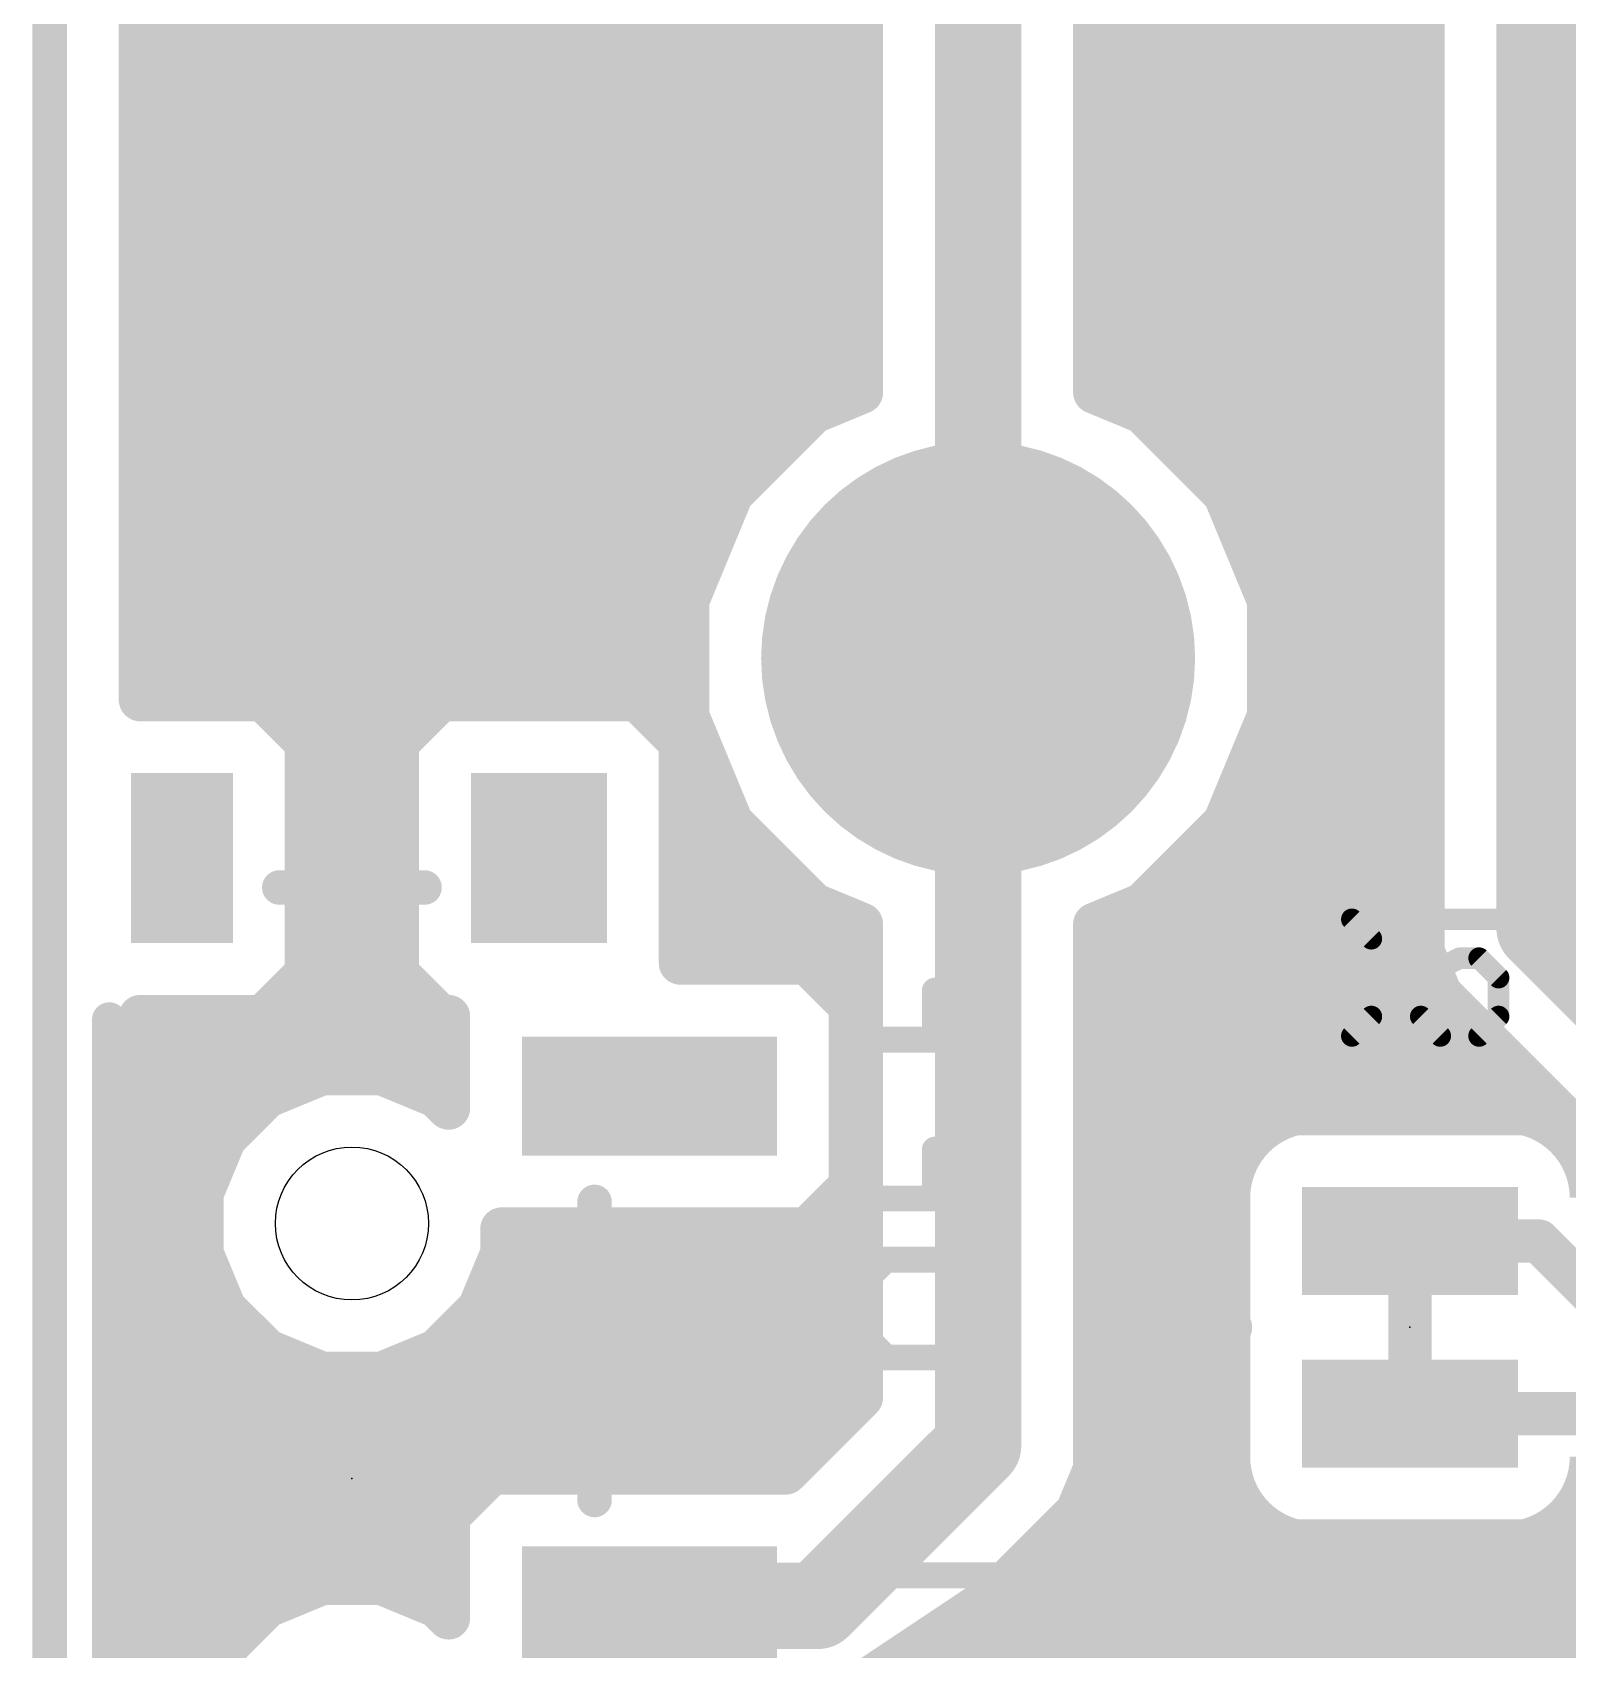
# Model space of a CAD drawing. Extents: x -16.5 to 33.1, y -17.8 to 72.5.
# Drawn here: x -0.1 to 8.93, y 37.09 to 46.61 of the extents above; entities that cross this region are included whole.
import ezdxf

# ---------------------------------------------------------------- set-up
doc = ezdxf.new("R2010")
doc.units = 0
for name, color, linetype in [('1', 22, 'CONTINUOUS'), ('17', 82, 'CONTINUOUS'), ('20', 7, 'CONTINUOUS'), ('21', 7, 'CONTINUOUS'), ('23', 7, 'CONTINUOUS')]:
    doc.layers.add(name, color=color, linetype=linetype)

# ---------------------------------------------------------------- blocks, each defined once
blk = doc.blocks.new('ROUNDP')
at = {"const_width": 0.5}
blk.add_lwpolyline([(0, -0.25, 1), (0, 0.25, 1), (0, -0.25)], format="xyb", dxfattribs=at)
blk = doc.blocks.new('RECT')
blk.add_solid([(-0.5, -0.5), (0.5, -0.5), (-0.5, 0.5), (0.5, 0.5)])

msp = doc.modelspace()

# ---------------------------------------------------------------- linework, layer by layer
at = {"layer": '1'}
for points, const_width in [([(0.5334, 42.6818), (0.5334, 55.7003)], 0.254), ([(8.763, 41.3385), (8.763, 51.6401)], 0.508), ([(8.0772, 51.356), (8.0772, 41.2021)], 0.254), ([(5.461, 50.546), (5.461, 38.2929)], 0.508), ([(4.7752, 48.9812), (4.7752, 44.4908)], 0.254), ([(6.1468, 44.4908), (6.1468, 48.9812)], 0.254), ([(0.5334, 46.736), (4.7752, 46.736)], 0.254), ([(6.1468, 46.736), (8.0772, 46.736)], 0.254), ([(0.5334, 46.482), (4.7752, 46.482)], 0.254), ([(6.1468, 46.482), (8.0772, 46.482)], 0.254), ([(0.5334, 46.228), (4.7752, 46.228)], 0.254), ([(6.1468, 46.228), (8.0772, 46.228)], 0.254), ([(0.5334, 45.974), (4.7752, 45.974)], 0.254), ([(6.1468, 45.974), (8.0772, 45.974)], 0.254), ([(0.5334, 45.72), (4.7752, 45.72)], 0.254), ([(6.1468, 45.72), (8.0772, 45.72)], 0.254), ([(0.5334, 45.466), (4.7752, 45.466)], 0.254), ([(6.1468, 45.466), (8.0772, 45.466)], 0.254), ([(0.5334, 45.212), (4.7752, 45.212)], 0.254), ([(6.1468, 45.212), (8.0772, 45.212)], 0.254), ([(0.5334, 44.958), (4.7752, 44.958)], 0.254), ([(6.1468, 44.958), (8.0772, 44.958)], 0.254), ([(0.5334, 44.704), (4.7752, 44.704)], 0.254), ([(6.1468, 44.704), (8.0772, 44.704)], 0.254), ([(0.5334, 44.45), (4.6767, 44.45)], 0.254), ([(4.7752, 44.4908), (4.4934, 44.3741)], 0.254), ([(6.4286, 44.3741), (6.1468, 44.4908)], 0.254), ([(6.2453, 44.45), (8.0772, 44.45)], 0.254), ([(4.4934, 44.3741), (4.0129, 43.8936)], 0.254), ([(6.9091, 43.8936), (6.4286, 44.3741)], 0.254), ([(0.5334, 44.196), (4.3153, 44.196)], 0.254), ([(6.6067, 44.196), (8.0772, 44.196)], 0.254), ([(0.5334, 43.942), (4.0613, 43.942)], 0.254), ([(6.8607, 43.942), (8.0772, 43.942)], 0.254), ([(4.0129, 43.8936), (3.7529, 43.2658)], 0.254), ([(7.1691, 43.2658), (6.9091, 43.8936)], 0.254), ([(0.5334, 43.688), (3.9277, 43.688)], 0.254), ([(6.9943, 43.688), (8.0772, 43.688)], 0.254), ([(0.5334, 43.434), (3.8225, 43.434)], 0.254), ([(7.0995, 43.434), (8.0772, 43.434)], 0.254), ([(0.5334, 43.18), (3.7529, 43.18)], 0.254), ([(3.7529, 43.2658), (3.7529, 42.5862)], 0.254), ([(7.1691, 42.5862), (7.1691, 43.2658)], 0.254), ([(7.1691, 43.18), (8.0772, 43.18)], 0.254), ([(0.5334, 42.926), (3.7529, 42.926)], 0.254), ([(7.1691, 42.926), (8.0772, 42.926)], 0.254), ([(1.2569, 42.6818), (0.5334, 42.6818)], 0.254), ([(1.5098, 42.4289), (1.2569, 42.6818)], 0.254), ([(1.2667, 42.672), (2.2893, 42.672)], 0.254), ([(2.2991, 42.6818), (2.0462, 42.4289)], 0.254), ([(3.4569, 42.6818), (2.2991, 42.6818)], 0.254), ([(3.7098, 42.4289), (3.4569, 42.6818)], 0.254), ([(3.4667, 42.672), (3.7529, 42.672)], 0.254), ([(7.1691, 42.672), (8.0772, 42.672)], 0.254), ([(3.7529, 42.5862), (4.0129, 41.9584)], 0.254), ([(6.9091, 41.9584), (7.1691, 42.5862)], 0.254), ([(1.5098, 41.0711), (1.5098, 42.4289)], 0.254), ([(1.5098, 42.418), (2.0462, 42.418)], 0.254), ([(2.0462, 42.4289), (2.0462, 41.0711)], 0.254), ([(3.7098, 41.1318), (3.7098, 42.4289)], 0.254), ([(3.7098, 42.418), (3.8225, 42.418)], 0.254), ([(7.0995, 42.418), (8.0772, 42.418)], 0.254), ([(1.5098, 42.164), (2.0462, 42.164)], 0.254), ([(3.7098, 42.164), (3.9277, 42.164)], 0.254), ([(6.9943, 42.164), (8.0772, 42.164)], 0.254), ([(4.0129, 41.9584), (4.4934, 41.4779)], 0.254), ([(6.4286, 41.4779), (6.9091, 41.9584)], 0.254), ([(1.5098, 41.91), (2.0462, 41.91)], 0.254), ([(3.7098, 41.91), (4.0613, 41.91)], 0.254), ([(6.8607, 41.91), (8.0772, 41.91)], 0.254), ([(1.5098, 41.656), (2.0462, 41.656)], 0.254), ([(3.7098, 41.656), (4.3153, 41.656)], 0.254), ([(6.6067, 41.656), (8.0772, 41.656)], 0.254), ([(4.4934, 41.4779), (4.7752, 41.3612)], 0.254), ([(6.1468, 41.3612), (6.4286, 41.4779)], 0.254), ([(8.763, 41.3385), (10.0965, 40.005)], 0.508), ([(1.5098, 41.402), (2.0462, 41.402)], 0.254), ([(3.7098, 41.402), (4.6766, 41.402)], 0.254), ([(6.2453, 41.402), (8.0772, 41.402)], 0.254), ([(4.7752, 41.3612), (4.7752, 38.577)], 0.254), ([(6.1468, 38.1565), (6.1468, 41.3612)], 0.254), ([(8.0772, 41.2021), (8.1816, 40.95)], 0.254), ([(1.5098, 41.148), (2.0462, 41.148)], 0.254), ([(3.7098, 41.148), (4.7752, 41.148)], 0.254), ([(4.4569, 41.1318), (3.7098, 41.1318)], 0.254), ([(4.7098, 40.8789), (4.4569, 41.1318)], 0.254), ([(6.1468, 41.148), (8.0996, 41.148)], 0.254), ([(1.2569, 40.8182), (1.5098, 41.0711)], 0.254), ([(2.0462, 41.0711), (2.2991, 40.8182)], 0.254), ([(1.3327, 40.894), (2.2233, 40.894)], 0.254), ([(4.6947, 40.894), (4.7752, 40.894)], 0.254), ([(6.1468, 40.894), (8.2376, 40.894)], 0.254), ([(8.1816, 40.95), (8.3745, 40.7571)], 0.254), ([(0.5334, 35.3818), (0.5334, 40.8182)], 0.254), ([(0.5334, 40.8182), (1.2569, 40.8182)], 0.254), ([(2.2991, 40.8182), (2.3462, 40.8182)], 0.254), ([(2.3462, 40.8182), (2.3462, 40.2788)], 0.254), ([(4.7098, 39.8211), (4.7098, 40.8789)], 0.254), ([(8.3745, 40.7571), (8.3745, 40.7571)], 0.254), ([(8.3745, 40.7571), (9.3861, 39.7456)], 0.254), ([(0.5334, 40.64), (2.3462, 40.64)], 0.254), ([(4.7098, 40.64), (4.7752, 40.64)], 0.254), ([(6.1468, 40.64), (8.4916, 40.64)], 0.254), ([(1.6026, 40.4818), (1.2785, 40.3476)], 0.254), ([(1.9534, 40.4818), (1.6026, 40.4818)], 0.254), ([(2.2775, 40.3476), (1.9534, 40.4818)], 0.254), ([(0.5334, 40.386), (1.3713, 40.386)], 0.254), ([(1.2785, 40.3476), (1.0304, 40.0995)], 0.254), ([(2.1847, 40.386), (2.3462, 40.386)], 0.254), ([(2.3462, 40.2788), (2.2775, 40.3476)], 0.254), ([(4.7098, 40.386), (4.7752, 40.386)], 0.254), ([(6.1468, 40.386), (8.7456, 40.386)], 0.254), ([(7.1871, 40.2463), (6.9342, 39.9934)], 0.254), ([(8.8149, 40.2463), (7.1871, 40.2463)], 0.254), ([(9.0678, 39.9934), (8.8149, 40.2463)], 0.254), ([(0.5334, 40.132), (1.063, 40.132)], 0.254), ([(4.7098, 40.132), (4.7752, 40.132)], 0.254), ([(6.1468, 40.132), (7.0728, 40.132)], 0.254), ([(8.9292, 40.132), (8.9996, 40.132)], 0.254), ([(1.0304, 40.0995), (0.8962, 39.7754)], 0.254), ([(6.9342, 39.9934), (6.9342, 39.0006)], 0.254), ([(0.5334, 39.878), (0.9387, 39.878)], 0.254), ([(4.7098, 39.878), (4.7752, 39.878)], 0.254), ([(6.1468, 39.878), (6.9342, 39.878)], 0.254), ([(0.8962, 39.7754), (0.8962, 39.4246)], 0.254), ([(4.4569, 39.5682), (4.7098, 39.8211)], 0.254), ([(0.5334, 39.624), (0.8962, 39.624)], 0.254), ([(2.6598, 39.4246), (2.6598, 39.5682)], 0.254), ([(2.6598, 39.5682), (4.4569, 39.5682)], 0.254), ([(4.5127, 39.624), (4.7752, 39.624)], 0.254), ([(6.1468, 39.624), (6.9342, 39.624)], 0.254), ([(8.001, 39.497), (8.001, 38.481)], 0.254), ([(8.001, 39.497), (8.001, 38.481)], 0.254), ([(8.7585, 39.497), (8.001, 39.497)], 0.254), ([(8.7585, 39.497), (10.541, 37.7145)], 0.254), ([(0.5334, 39.37), (0.9188, 39.37)], 0.254), ([(0.8962, 39.4246), (1.0304, 39.1005)], 0.254), ([(2.5255, 39.1005), (2.6598, 39.4246)], 0.254), ([(2.6372, 39.37), (4.7752, 39.37)], 0.254), ([(6.1468, 39.37), (6.9342, 39.37)], 0.254), ([(0.5334, 39.116), (1.024, 39.116)], 0.254), ([(1.0304, 39.1005), (1.2785, 38.8524)], 0.254), ([(2.2775, 38.8524), (2.5255, 39.1005)], 0.254), ([(2.532, 39.116), (4.7752, 39.116)], 0.254), ([(6.1468, 39.116), (6.9342, 39.116)], 0.254), ([(6.9342, 39.0006), (6.9458, 38.989)], 0.254), ([(6.9458, 38.989), (6.9342, 38.9774)], 0.254), ([(6.9342, 38.9774), (6.9342, 37.9846)], 0.254), ([(0.5334, 38.862), (1.2689, 38.862)], 0.254), ([(1.2785, 38.8524), (1.6026, 38.7182)], 0.254), ([(1.9534, 38.7182), (2.2775, 38.8524)], 0.254), ([(2.2871, 38.862), (4.7752, 38.862)], 0.254), ([(6.1468, 38.862), (6.9342, 38.862)], 0.254), ([(1.6026, 38.7182), (1.9534, 38.7182)], 0.254), ([(0.5334, 38.608), (4.7752, 38.608)], 0.254), ([(6.1468, 38.608), (6.9342, 38.608)], 0.254), ([(4.7752, 38.577), (4.33, 38.1318)], 0.254), ([(5.461, 38.2929), (4.5181, 37.35)], 0.508), ([(8.001, 38.481), (9.0603, 38.481)], 0.254), ([(0.5334, 38.354), (4.5522, 38.354)], 0.254), ([(6.1468, 38.354), (6.9342, 38.354)], 0.254), ([(2.5991, 38.1318), (2.3462, 37.8789)], 0.254), ([(4.33, 38.1318), (2.5991, 38.1318)], 0.254), ([(6.0424, 37.9045), (6.1468, 38.1565)], 0.254), ([(0.5334, 38.1), (2.5673, 38.1)], 0.254), ([(6.1234, 38.1), (6.9342, 38.1)], 0.254), ([(6.9342, 37.9846), (7.1871, 37.7317)], 0.254), ([(0.5334, 37.846), (2.3462, 37.846)], 0.254), ([(2.3462, 37.8789), (2.3462, 37.2788)], 0.254), ([(5.0995, 36.9615), (6.0424, 37.9045)], 0.254), ([(5.9839, 37.846), (7.0728, 37.846)], 0.254), ([(8.8149, 37.7317), (8.9171, 37.834)], 0.254), ([(8.9171, 37.834), (9.4107, 37.3404)], 0.254), ([(7.1871, 37.7317), (8.8149, 37.7317)], 0.254), ([(0.5334, 37.592), (2.3462, 37.592)], 0.254), ([(5.7299, 37.592), (9.1591, 37.592)], 0.254), ([(1.6026, 37.4818), (1.2785, 37.3475)], 0.254), ([(1.9534, 37.4818), (1.6026, 37.4818)], 0.254), ([(2.2775, 37.3475), (1.9534, 37.4818)], 0.254), ([(4.5181, 37.35), (3.528, 37.35)], 0.508), ([(0.5334, 37.338), (1.269, 37.338)], 0.254), ([(1.2785, 37.3475), (1.0304, 37.0995)], 0.254), ([(2.3462, 37.2788), (2.2775, 37.3475)], 0.254), ([(2.287, 37.338), (2.3462, 37.338)], 0.254), ([(5.4759, 37.338), (9.4107, 37.338)], 0.254), ([(0.5334, 37.084), (1.024, 37.084)], 0.254), ([(1.0304, 37.0995), (0.8962, 36.7754)], 0.254), ([(5.2219, 37.084), (9.4107, 37.084)], 0.254)]:
    msp.add_lwpolyline(points, dxfattribs=dict(at, const_width=const_width))
for points, const_width in [([(0.5334, 46.5455, 1), (0.5334, 46.4185)], 0.127), ([(4.7752, 46.4185, 1), (4.7752, 46.5455)], 0.127), ([(6.1468, 46.5455, 1), (6.1468, 46.4185)], 0.127), ([(8.0772, 46.4185, 1), (8.0772, 46.5455)], 0.127), ([(0.5334, 46.2915, 1), (0.5334, 46.1645)], 0.127), ([(4.7752, 46.1645, 1), (4.7752, 46.2915)], 0.127), ([(6.1468, 46.2915, 1), (6.1468, 46.1645)], 0.127), ([(8.0772, 46.1645, 1), (8.0772, 46.2915)], 0.127), ([(0.5334, 46.0375, 1), (0.5334, 45.9105)], 0.127), ([(4.7752, 45.9105, 1), (4.7752, 46.0375)], 0.127), ([(6.1468, 46.0375, 1), (6.1468, 45.9105)], 0.127), ([(8.0772, 45.9105, 1), (8.0772, 46.0375)], 0.127), ([(0.5334, 45.7835, 1), (0.5334, 45.6565)], 0.127), ([(4.7752, 45.6565, 1), (4.7752, 45.7835)], 0.127), ([(6.1468, 45.7835, 1), (6.1468, 45.6565)], 0.127), ([(8.0772, 45.6565, 1), (8.0772, 45.7835)], 0.127), ([(0.5334, 45.5295, 1), (0.5334, 45.4025)], 0.127), ([(4.7752, 45.4025, 1), (4.7752, 45.5295)], 0.127), ([(6.1468, 45.5295, 1), (6.1468, 45.4025)], 0.127), ([(8.0772, 45.4025, 1), (8.0772, 45.5295)], 0.127), ([(0.5334, 45.2755, 1), (0.5334, 45.1485)], 0.127), ([(4.7752, 45.1485, 1), (4.7752, 45.2755)], 0.127), ([(6.1468, 45.2755, 1), (6.1468, 45.1485)], 0.127), ([(8.0772, 45.1485, 1), (8.0772, 45.2755)], 0.127), ([(0.5334, 45.0215, 1), (0.5334, 44.8945)], 0.127), ([(4.7752, 44.8945, 1), (4.7752, 45.0215)], 0.127), ([(6.1468, 45.0215, 1), (6.1468, 44.8945)], 0.127), ([(8.0772, 44.8945, 1), (8.0772, 45.0215)], 0.127), ([(0.5334, 44.7675, 1), (0.5334, 44.6405)], 0.127), ([(4.7752, 44.6405, 1), (4.7752, 44.7675)], 0.127), ([(6.1468, 44.7675, 1), (6.1468, 44.6405)], 0.127), ([(8.0772, 44.6405, 1), (8.0772, 44.7675)], 0.127), ([(0.5334, 44.5135, 1), (0.5334, 44.3865)], 0.127), ([(4.6767, 44.3865, 1), (4.6767, 44.5135)], 0.127), ([(4.7117, 44.4908, 1), (4.8387, 44.4908)], 0.127), ([(4.7995, 44.4322, 1), (4.7509, 44.5495)], 0.127), ([(6.1711, 44.5495, 1), (6.1225, 44.4322)], 0.127), ([(6.0833, 44.4908, 1), (6.2103, 44.4908)], 0.127), ([(6.2453, 44.5135, 1), (6.2453, 44.3865)], 0.127), ([(8.0772, 44.3865, 1), (8.0772, 44.5135)], 0.127), ([(4.4691, 44.4328, 1), (4.5177, 44.3154)], 0.127), ([(4.5383, 44.3292, 1), (4.4485, 44.419)], 0.127), ([(6.4735, 44.419, 1), (6.3837, 44.3292)], 0.127), ([(6.4043, 44.3154, 1), (6.4529, 44.4328)], 0.127), ([(0.5334, 44.2595, 1), (0.5334, 44.1325)], 0.127), ([(4.3153, 44.1325, 1), (4.3153, 44.2595)], 0.127), ([(6.6067, 44.2595, 1), (6.6067, 44.1325)], 0.127), ([(8.0772, 44.1325, 1), (8.0772, 44.2595)], 0.127), ([(0.5334, 44.0055, 1), (0.5334, 43.8785)], 0.127), ([(4.0613, 43.8785, 1), (4.0613, 44.0055)], 0.127), ([(6.8607, 44.0055, 1), (6.8607, 43.8785)], 0.127), ([(8.0772, 43.8785, 1), (8.0772, 44.0055)], 0.127), ([(3.968, 43.9385, 1), (4.0578, 43.8487)], 0.127), ([(4.0716, 43.8693, 1), (3.9542, 43.9179)], 0.127), ([(6.9678, 43.9179, 1), (6.8504, 43.8693)], 0.127), ([(6.8642, 43.8487, 1), (6.954, 43.9385)], 0.127), ([(0.5334, 43.7515, 1), (0.5334, 43.6245)], 0.127), ([(3.9277, 43.6245, 1), (3.9277, 43.7515)], 0.127), ([(6.9943, 43.7515, 1), (6.9943, 43.6245)], 0.127), ([(8.0772, 43.6245, 1), (8.0772, 43.7515)], 0.127), ([(0.5334, 43.4975, 1), (0.5334, 43.3705)], 0.127), ([(3.8225, 43.3705, 1), (3.8225, 43.4975)], 0.127), ([(7.0995, 43.4975, 1), (7.0995, 43.3705)], 0.127), ([(8.0772, 43.3705, 1), (8.0772, 43.4975)], 0.127), ([(0.5334, 43.2435, 1), (0.5334, 43.1165)], 0.127), ([(3.8163, 43.2658, 1), (3.6894, 43.2658)], 0.127), ([(3.6942, 43.2901, 1), (3.8115, 43.2415)], 0.127), ([(3.7529, 43.1165, 1), (3.7529, 43.2435)], 0.127), ([(7.2326, 43.2658, 1), (7.1056, 43.2658)], 0.127), ([(7.1691, 43.2435, 1), (7.1691, 43.1165)], 0.127), ([(7.1105, 43.2415, 1), (7.2278, 43.2901)], 0.127), ([(8.0772, 43.1165, 1), (8.0772, 43.2435)], 0.127), ([(0.5334, 42.9895, 1), (0.5334, 42.8625)], 0.127), ([(3.7529, 42.8625, 1), (3.7529, 42.9895)], 0.127), ([(7.1691, 42.9895, 1), (7.1691, 42.8625)], 0.127), ([(8.0772, 42.8625, 1), (8.0772, 42.9895)], 0.127), ([(0.5334, 42.7453, 1), (0.5334, 42.6183)], 0.127), ([(0.4699, 42.6818, 1), (0.5969, 42.6818)], 0.127), ([(1.3018, 42.7267, 1), (1.212, 42.6369)], 0.127), ([(1.2667, 42.7355, 1), (1.2667, 42.6085)], 0.127), ([(1.2569, 42.6183, 1), (1.2569, 42.7453)], 0.127), ([(2.2991, 42.7453, 1), (2.2991, 42.6183)], 0.127), ([(2.344, 42.6369, 1), (2.2542, 42.7267)], 0.127), ([(2.2893, 42.6085, 1), (2.2893, 42.7355)], 0.127), ([(3.5018, 42.7267, 1), (3.412, 42.6369)], 0.127), ([(3.4667, 42.7355, 1), (3.4667, 42.6085)], 0.127), ([(3.4569, 42.6183, 1), (3.4569, 42.7453)], 0.127), ([(3.7529, 42.6085, 1), (3.7529, 42.7355)], 0.127), ([(7.1691, 42.7355, 1), (7.1691, 42.6085)], 0.127), ([(8.0772, 42.6085, 1), (8.0772, 42.7355)], 0.127), ([(3.8115, 42.6105, 1), (3.6942, 42.5619)], 0.127), ([(3.6894, 42.5862, 1), (3.8163, 42.5862)], 0.127), ([(7.1056, 42.5862, 1), (7.2326, 42.5862)], 0.127), ([(7.2278, 42.5619, 1), (7.1105, 42.6105)], 0.127), ([(1.5733, 42.4289, 1), (1.4463, 42.4289)], 0.127), ([(1.5098, 42.4815, 1), (1.5098, 42.3545)], 0.127), ([(2.1097, 42.4289, 1), (1.9827, 42.4289)], 0.127), ([(2.0462, 42.3545, 1), (2.0462, 42.4815)], 0.127), ([(3.7733, 42.4289, 1), (3.6463, 42.4289)], 0.127), ([(3.7098, 42.4815, 1), (3.7098, 42.3545)], 0.127), ([(3.8225, 42.3545, 1), (3.8225, 42.4815)], 0.127), ([(7.0995, 42.4815, 1), (7.0995, 42.3545)], 0.127), ([(8.0772, 42.3545, 1), (8.0772, 42.4815)], 0.127), ([(1.4649, 42.384, 1), (1.5547, 42.4738)], 0.127), ([(2.0013, 42.4738, 1), (2.0911, 42.384)], 0.127), ([(3.6649, 42.384, 1), (3.7547, 42.4738)], 0.127), ([(1.5098, 42.2275, 1), (1.5098, 42.1005)], 0.127), ([(2.0462, 42.1005, 1), (2.0462, 42.2275)], 0.127), ([(3.7098, 42.2275, 1), (3.7098, 42.1005)], 0.127), ([(3.9277, 42.1005, 1), (3.9277, 42.2275)], 0.127), ([(6.9943, 42.2275, 1), (6.9943, 42.1005)], 0.127), ([(8.0772, 42.1005, 1), (8.0772, 42.2275)], 0.127), ([(4.0578, 42.0033, 1), (3.968, 41.9135)], 0.127), ([(6.954, 41.9135, 1), (6.8642, 42.0033)], 0.127), ([(1.5098, 41.9735, 1), (1.5098, 41.8465)], 0.127), ([(2.0462, 41.8465, 1), (2.0462, 41.9735)], 0.127), ([(3.7098, 41.9735, 1), (3.7098, 41.8465)], 0.127), ([(3.9542, 41.9341, 1), (4.0716, 41.9827)], 0.127), ([(4.0613, 41.8465, 1), (4.0613, 41.9735)], 0.127), ([(6.8607, 41.9735, 1), (6.8607, 41.8465)], 0.127), ([(6.8504, 41.9827, 1), (6.9678, 41.9341)], 0.127), ([(8.0772, 41.8465, 1), (8.0772, 41.9735)], 0.127), ([(1.5098, 41.7195, 1), (1.5098, 41.5925)], 0.127), ([(2.0462, 41.5925, 1), (2.0462, 41.7195)], 0.127), ([(3.7098, 41.7195, 1), (3.7098, 41.5925)], 0.127), ([(4.3153, 41.5925, 1), (4.3153, 41.7195)], 0.127), ([(6.6067, 41.7195, 1), (6.6067, 41.5925)], 0.127), ([(8.0772, 41.5925, 1), (8.0772, 41.7195)], 0.127), ([(4.5177, 41.5366, 1), (4.4691, 41.4192)], 0.127), ([(6.4529, 41.4192, 1), (6.4043, 41.5366)], 0.127), ([(8.8528, 41.4283, 1), (8.6732, 41.2487)], 0.254), ([(1.5098, 41.4655, 1), (1.5098, 41.3385)], 0.127), ([(2.0462, 41.3385, 1), (2.0462, 41.4655)], 0.127), ([(3.7098, 41.4655, 1), (3.7098, 41.3385)], 0.127), ([(4.4485, 41.433, 1), (4.5383, 41.5228)], 0.127), ([(4.6766, 41.3385, 1), (4.6766, 41.4655)], 0.127), ([(6.2453, 41.4655, 1), (6.2453, 41.3385)], 0.127), ([(6.3837, 41.5228, 1), (6.4735, 41.433)], 0.127), ([(8.0772, 41.3385, 1), (8.0772, 41.4655)], 0.127), ([(4.8387, 41.3612, 1), (4.7117, 41.3612)], 0.127), ([(4.7509, 41.3025, 1), (4.7995, 41.4198)], 0.127), ([(6.2103, 41.3612, 1), (6.0833, 41.3612)], 0.127), ([(6.1225, 41.4198, 1), (6.1711, 41.3025)], 0.127), ([(8.636, 41.3385, 1), (8.89, 41.3385)], 0.254), ([(8.1359, 41.2264, 1), (8.0185, 41.1778)], 0.127), ([(1.5098, 41.2115, 1), (1.5098, 41.0845)], 0.127), ([(2.0462, 41.0845, 1), (2.0462, 41.2115)], 0.127), ([(3.7098, 41.2115, 1), (3.7098, 41.0845)], 0.127), ([(3.7098, 41.1953, 1), (3.7098, 41.0683)], 0.127), ([(4.5018, 41.1767, 1), (4.412, 41.0869)], 0.127), ([(4.4569, 41.0683, 1), (4.4569, 41.1953)], 0.127), ([(4.7752, 41.0845, 1), (4.7752, 41.2115)], 0.127), ([(6.1468, 41.2115, 1), (6.1468, 41.0845)], 0.127), ([(8.0137, 41.2021, 1), (8.1407, 41.2021)], 0.127), ([(8.0996, 41.0845, 1), (8.0996, 41.2115)], 0.127), ([(1.4463, 41.0711, 1), (1.5733, 41.0711)], 0.127), ([(1.5547, 41.0262, 1), (1.4649, 41.116)], 0.127), ([(2.0911, 41.116, 1), (2.0013, 41.0262)], 0.127), ([(1.9827, 41.0711, 1), (2.1097, 41.0711)], 0.127), ([(3.6463, 41.1318, 1), (3.7733, 41.1318)], 0.127), ([(1.3327, 40.9575, 1), (1.3327, 40.8305)], 0.127), ([(2.2233, 40.8305, 1), (2.2233, 40.9575)], 0.127), ([(4.6947, 40.9575, 1), (4.6947, 40.8305)], 0.127), ([(4.7752, 40.8305, 1), (4.7752, 40.9575)], 0.127), ([(6.1468, 40.9575, 1), (6.1468, 40.8305)], 0.127), ([(8.2265, 40.9949, 1), (8.1367, 40.9051)], 0.127), ([(8.1229, 40.9257, 1), (8.2403, 40.9743)], 0.127), ([(8.2376, 40.8305, 1), (8.2376, 40.9575)], 0.127), ([(0.5969, 40.8182, 1), (0.4699, 40.8182)], 0.127), ([(0.5334, 40.8817, 1), (0.5334, 40.7547)], 0.127), ([(1.212, 40.8631, 1), (1.3018, 40.7733)], 0.127), ([(1.2569, 40.7547, 1), (1.2569, 40.8817)], 0.127), ([(2.2991, 40.8817, 1), (2.2991, 40.7547)], 0.127), ([(2.2542, 40.7733, 1), (2.344, 40.8631)], 0.127), ([(2.4097, 40.8182, 1), (2.2827, 40.8182)], 0.127), ([(2.3462, 40.7547, 1), (2.3462, 40.8817)], 0.127), ([(4.7733, 40.8789, 1), (4.6463, 40.8789)], 0.127), ([(4.6649, 40.834, 1), (4.7547, 40.9238)], 0.127), ([(8.3745, 40.8206, 1), (8.3745, 40.6936)], 0.127), ([(8.4194, 40.802, 1), (8.3296, 40.7122)], 0.127), ([(8.3296, 40.7122, 1), (8.4194, 40.802)], 0.127), ([(8.3745, 40.6936, 1), (8.3745, 40.8206)], 0.127), ([(0.5334, 40.7035, 1), (0.5334, 40.5765)], 0.127), ([(2.3462, 40.5765, 1), (2.3462, 40.7035)], 0.127), ([(4.7098, 40.7035, 1), (4.7098, 40.5765)], 0.127), ([(4.7752, 40.5765, 1), (4.7752, 40.7035)], 0.127), ([(6.1468, 40.7035, 1), (6.1468, 40.5765)], 0.127), ([(8.4916, 40.5765, 1), (8.4916, 40.7035)], 0.127), ([(1.6026, 40.5453, 1), (1.6026, 40.4183)], 0.127), ([(1.6269, 40.4231, 1), (1.5783, 40.5405)], 0.127), ([(1.9777, 40.5405, 1), (1.9291, 40.4231)], 0.127), ([(1.9534, 40.4183, 1), (1.9534, 40.5453)], 0.127), ([(0.5334, 40.4495, 1), (0.5334, 40.3225)], 0.127), ([(1.2542, 40.4062, 1), (1.3028, 40.2889)], 0.127), ([(1.3234, 40.3026, 1), (1.2336, 40.3925)], 0.127), ([(1.3713, 40.3225, 1), (1.3713, 40.4495)], 0.127), ([(2.1847, 40.4495, 1), (2.1847, 40.3225)], 0.127), ([(2.3224, 40.3925, 1), (2.2326, 40.3026)], 0.127), ([(2.2532, 40.2889, 1), (2.3018, 40.4062)], 0.127), ([(2.3462, 40.3225, 1), (2.3462, 40.4495)], 0.127), ([(4.7098, 40.4495, 1), (4.7098, 40.3225)], 0.127), ([(4.7752, 40.3225, 1), (4.7752, 40.4495)], 0.127), ([(6.1468, 40.4495, 1), (6.1468, 40.3225)], 0.127), ([(8.7456, 40.3225, 1), (8.7456, 40.4495)], 0.127), ([(2.3013, 40.2339, 1), (2.3911, 40.3237)], 0.127), ([(7.1871, 40.3098, 1), (7.1871, 40.1828)], 0.127), ([(7.232, 40.2014, 1), (7.1422, 40.2912)], 0.127), ([(8.8598, 40.2912, 1), (8.77, 40.2014)], 0.127), ([(8.8149, 40.1828, 1), (8.8149, 40.3098)], 0.127), ([(0.5334, 40.1955, 1), (0.5334, 40.0685)], 0.127), ([(1.063, 40.0685, 1), (1.063, 40.1955)], 0.127), ([(2.2827, 40.2788, 1), (2.4097, 40.2788)], 0.127), ([(4.7098, 40.1955, 1), (4.7098, 40.0685)], 0.127), ([(4.7752, 40.0685, 1), (4.7752, 40.1955)], 0.127), ([(6.1468, 40.1955, 1), (6.1468, 40.0685)], 0.127), ([(7.0728, 40.0685, 1), (7.0728, 40.1955)], 0.127), ([(8.9292, 40.1955, 1), (8.9292, 40.0685)], 0.127), ([(0.9855, 40.1444, 1), (1.0753, 40.0546)], 0.127), ([(1.0891, 40.0752, 1), (0.9718, 40.1238)], 0.127), ([(6.9977, 39.9934, 1), (6.8707, 39.9934)], 0.127), ([(6.8893, 40.0383, 1), (6.9791, 39.9485)], 0.127), ([(0.5334, 39.9415, 1), (0.5334, 39.8145)], 0.127), ([(0.9387, 39.8145, 1), (0.9387, 39.9415)], 0.127), ([(4.7098, 39.9415, 1), (4.7098, 39.8145)], 0.127), ([(4.7752, 39.8145, 1), (4.7752, 39.9415)], 0.127), ([(6.1468, 39.9415, 1), (6.1468, 39.8145)], 0.127), ([(6.9342, 39.8145, 1), (6.9342, 39.9415)], 0.127), ([(0.9597, 39.7754, 1), (0.8327, 39.7754)], 0.127), ([(4.6463, 39.8211, 1), (4.7733, 39.8211)], 0.127), ([(4.7547, 39.7762, 1), (4.6649, 39.866)], 0.127), ([(0.8375, 39.7997, 1), (0.9549, 39.7511)], 0.127), ([(0.5334, 39.6875, 1), (0.5334, 39.5605)], 0.127), ([(0.8962, 39.5605, 1), (0.8962, 39.6875)], 0.127), ([(2.7233, 39.5682, 1), (2.5963, 39.5682)], 0.127), ([(2.6598, 39.6317, 1), (2.6598, 39.5047)], 0.127), ([(4.5127, 39.6875, 1), (4.5127, 39.5605)], 0.127), ([(4.4569, 39.5047, 1), (4.4569, 39.6317)], 0.127), ([(4.7752, 39.5605, 1), (4.7752, 39.6875)], 0.127), ([(6.1468, 39.6875, 1), (6.1468, 39.5605)], 0.127), ([(6.9342, 39.5605, 1), (6.9342, 39.6875)], 0.127), ([(4.412, 39.6131, 1), (4.5018, 39.5233)], 0.127), ([(8.0645, 39.497, 1), (7.9375, 39.497)], 0.127), ([(8.0645, 39.497, 1), (7.9375, 39.497)], 0.127), ([(8.001, 39.5605, 1), (8.001, 39.4335)], 0.127), ([(8.8034, 39.5419, 1), (8.7136, 39.4521)], 0.127), ([(8.7585, 39.4335, 1), (8.7585, 39.5605)], 0.127), ([(0.5334, 39.4335, 1), (0.5334, 39.3065)], 0.127), ([(0.9549, 39.4489, 1), (0.8375, 39.4003)], 0.127), ([(0.9188, 39.3065, 1), (0.9188, 39.4335)], 0.127), ([(2.6372, 39.4335, 1), (2.6372, 39.3065)], 0.127), ([(2.7185, 39.4003, 1), (2.6011, 39.4489)], 0.127), ([(4.7752, 39.3065, 1), (4.7752, 39.4335)], 0.127), ([(6.1468, 39.4335, 1), (6.1468, 39.3065)], 0.127), ([(6.9342, 39.3065, 1), (6.9342, 39.4335)], 0.127), ([(0.8327, 39.4246, 1), (0.9597, 39.4246)], 0.127), ([(2.5963, 39.4246, 1), (2.7233, 39.4246)], 0.127), ([(0.5334, 39.1795, 1), (0.5334, 39.0525)], 0.127), ([(1.0753, 39.1454, 1), (0.9855, 39.0556)], 0.127), ([(1.024, 39.0525, 1), (1.024, 39.1795)], 0.127), ([(2.532, 39.1795, 1), (2.532, 39.0525)], 0.127), ([(2.5705, 39.0556, 1), (2.4806, 39.1454)], 0.127), ([(4.7752, 39.0525, 1), (4.7752, 39.1795)], 0.127), ([(6.1468, 39.1795, 1), (6.1468, 39.0525)], 0.127), ([(6.9342, 39.0525, 1), (6.9342, 39.1795)], 0.127), ([(0.9718, 39.0762, 1), (1.0891, 39.1248)], 0.127), ([(2.4669, 39.1248, 1), (2.5842, 39.0762)], 0.127), ([(6.9791, 39.0455, 1), (6.8893, 38.9557)], 0.127), ([(6.9907, 38.9441, 1), (6.9009, 39.0339)], 0.127), ([(6.9977, 38.9774, 1), (6.8707, 38.9774)], 0.127), ([(6.8893, 39.0223, 1), (6.9791, 38.9325)], 0.127), ([(6.8707, 39.0006, 1), (6.9977, 39.0006)], 0.127), ([(6.9009, 38.9441, 1), (6.9907, 39.0339)], 0.127), ([(0.5334, 38.9255, 1), (0.5334, 38.7985)], 0.127), ([(1.3028, 38.9111, 1), (1.2542, 38.7938)], 0.127), ([(1.2336, 38.8075, 1), (1.3234, 38.8973)], 0.127), ([(1.2689, 38.7985, 1), (1.2689, 38.9255)], 0.127), ([(2.2326, 38.8973, 1), (2.3224, 38.8075)], 0.127), ([(2.2871, 38.9255, 1), (2.2871, 38.7985)], 0.127), ([(2.3018, 38.7938, 1), (2.2532, 38.9111)], 0.127), ([(4.7752, 38.7985, 1), (4.7752, 38.9255)], 0.127), ([(6.1468, 38.9255, 1), (6.1468, 38.7985)], 0.127), ([(6.9342, 38.7985, 1), (6.9342, 38.9255)], 0.127), ([(1.6026, 38.7817, 1), (1.6026, 38.6547)], 0.127), ([(1.5783, 38.6595, 1), (1.6269, 38.7769)], 0.127), ([(1.9291, 38.7769, 1), (1.9777, 38.6595)], 0.127), ([(1.9534, 38.6547, 1), (1.9534, 38.7817)], 0.127), ([(0.5334, 38.6715, 1), (0.5334, 38.5445)], 0.127), ([(4.7752, 38.5445, 1), (4.7752, 38.6715)], 0.127), ([(6.1468, 38.6715, 1), (6.1468, 38.5445)], 0.127), ([(6.9342, 38.5445, 1), (6.9342, 38.6715)], 0.127), ([(4.7117, 38.577, 1), (4.8387, 38.577)], 0.127), ([(4.8201, 38.5321, 1), (4.7303, 38.6219)], 0.127), ([(5.5508, 38.2031, 1), (5.3712, 38.3827)], 0.254), ([(8.001, 38.5445, 1), (8.001, 38.4175)], 0.127), ([(7.9375, 38.481, 1), (8.0645, 38.481)], 0.127), ([(7.9375, 38.481, 1), (8.0645, 38.481)], 0.127), ([(0.5334, 38.4175, 1), (0.5334, 38.2905)], 0.127), ([(4.5522, 38.2905, 1), (4.5522, 38.4175)], 0.127), ([(6.1468, 38.4175, 1), (6.1468, 38.2905)], 0.127), ([(6.9342, 38.2905, 1), (6.9342, 38.4175)], 0.127), ([(5.334, 38.2929, 1), (5.588, 38.2929)], 0.254), ([(2.5991, 38.1953, 1), (2.5991, 38.0683)], 0.127), ([(2.644, 38.0869, 1), (2.5542, 38.1767)], 0.127), ([(4.33, 38.0683, 1), (4.33, 38.1953)], 0.127), ([(6.2055, 38.1322, 1), (6.0881, 38.1808)], 0.127), ([(0.5334, 38.1635, 1), (0.5334, 38.0365)], 0.127), ([(2.5673, 38.0365, 1), (2.5673, 38.1635)], 0.127), ([(4.2851, 38.1767, 1), (4.3749, 38.0869)], 0.127), ([(6.1234, 38.1635, 1), (6.1234, 38.0365)], 0.127), ([(6.0833, 38.1565, 1), (6.2103, 38.1565)], 0.127), ([(6.9342, 38.0365, 1), (6.9342, 38.1635)], 0.127), ([(6.9791, 38.0295, 1), (6.8893, 37.9397)], 0.127), ([(0.5334, 37.9095, 1), (0.5334, 37.7825)], 0.127), ([(2.4097, 37.8789, 1), (2.2827, 37.8789)], 0.127), ([(2.3013, 37.9238, 1), (2.3911, 37.834)], 0.127), ([(2.3462, 37.7825, 1), (2.3462, 37.9095)], 0.127), ([(5.9839, 37.9095, 1), (5.9839, 37.7825)], 0.127), ([(5.9837, 37.9288, 1), (6.1011, 37.8801)], 0.127), ([(6.0873, 37.8595, 1), (5.9975, 37.9494)], 0.127), ([(6.8707, 37.9846, 1), (6.9977, 37.9846)], 0.127), ([(7.0728, 37.7825, 1), (7.0728, 37.9095)], 0.127), ([(8.962, 37.8789, 1), (8.8722, 37.789)], 0.127), ([(8.962, 37.789, 1), (8.8722, 37.8789)], 0.127), ([(7.1871, 37.7952, 1), (7.1871, 37.6682)], 0.127), ([(7.1422, 37.6868, 1), (7.232, 37.7766)], 0.127), ([(8.77, 37.7766, 1), (8.8598, 37.6868)], 0.127), ([(8.8149, 37.6682, 1), (8.8149, 37.7952)], 0.127), ([(0.5334, 37.6555, 1), (0.5334, 37.5285)], 0.127), ([(2.3462, 37.5285, 1), (2.3462, 37.6555)], 0.127), ([(5.7299, 37.6555, 1), (5.7299, 37.5285)], 0.127), ([(1.6026, 37.5453, 1), (1.6026, 37.4183)], 0.127), ([(1.6269, 37.4231, 1), (1.5783, 37.5405)], 0.127), ([(1.9777, 37.5405, 1), (1.9291, 37.4231)], 0.127), ([(1.9534, 37.4183, 1), (1.9534, 37.5453)], 0.127), ([(3.528, 37.477, 1), (3.528, 37.223)], 0.254), ([(4.5181, 37.223, 1), (4.5181, 37.477)], 0.254), ([(4.4283, 37.4398, 1), (4.6079, 37.2602)], 0.254), ([(0.5334, 37.4015, 1), (0.5334, 37.2745)], 0.127), ([(1.2542, 37.4062, 1), (1.3028, 37.2889)], 0.127), ([(1.3234, 37.3026, 1), (1.2336, 37.3925)], 0.127), ([(1.269, 37.2745, 1), (1.269, 37.4015)], 0.127), ([(2.3224, 37.3925, 1), (2.2326, 37.3026)], 0.127), ([(2.287, 37.4015, 1), (2.287, 37.2745)], 0.127), ([(2.2532, 37.2889, 1), (2.3018, 37.4062)], 0.127), ([(2.3462, 37.2745, 1), (2.3462, 37.4015)], 0.127), ([(5.4759, 37.4015, 1), (5.4759, 37.2745)], 0.127), ([(2.2827, 37.2788, 1), (2.4097, 37.2788)], 0.127), ([(2.3013, 37.2339, 1), (2.3911, 37.3237)], 0.127), ([(0.5334, 37.1475, 1), (0.5334, 37.0205)], 0.127), ([(1.0891, 37.0752, 1), (0.9718, 37.1238)], 0.127), ([(1.024, 37.0205, 1), (1.024, 37.1475)], 0.127), ([(5.2219, 37.1475, 1), (5.2219, 37.0205)], 0.127), ([(0.9855, 37.1444, 1), (1.0753, 37.0546)], 0.127)]:
    msp.add_lwpolyline(points, format="xyb", dxfattribs=dict(at, const_width=const_width))
at = {"layer": '20', "const_width": 0.2032}
msp.add_lwpolyline([(0, 55.88), (0, 1.27)], dxfattribs=at)
at = {"layer": '20'}
msp.add_circle((1.778, 39.6), 0.45, dxfattribs=at)
at = {"layer": '21'}
for points, const_width in [([(1.351, 41.577), (2.205, 41.577)], 0.2032), ([(7.3161, 41.3899), (7.3161, 40.7035)], 0.127), ([(7.6593, 41.3899), (7.3161, 41.3899)], 0.127), ([(7.7737, 41.2755), (7.6593, 41.3899)], 0.127), ([(8.5221, 41.3899), (8.0645, 41.3899)], 0.127), ([(8.0645, 41.3899), (8.0645, 41.0467)], 0.127), ([(4.7745, 40.6822), (4.7745, 41.2585)], 0.1524), ([(7.7737, 40.8179), (7.7737, 41.2755)], 0.127), ([(8.0645, 41.0467), (8.2933, 41.1611)], 0.127), ([(8.2933, 41.1611), (8.4077, 41.1611)], 0.127), ([(8.4077, 41.1611), (8.5221, 41.0467)], 0.127), ([(5.2066, 40.6822), (5.2066, 40.9704)], 0.1524), ([(8.5221, 41.0467), (8.5221, 40.8179)], 0.127), ([(0.351, 40.8), (0.351, 35.4)], 0.2032), ([(7.6593, 40.7035), (7.7737, 40.8179)], 0.127), ([(8.1789, 40.7035), (8.0645, 40.8179)], 0.127), ([(8.5221, 40.8179), (8.4077, 40.7035)], 0.127), ([(5.6388, 40.6822), (4.7745, 40.6822)], 0.1524), ([(7.3161, 40.7035), (7.6593, 40.7035)], 0.127), ([(8.4077, 40.7035), (8.1789, 40.7035)], 0.127), ([(4.7745, 39.7467), (4.7745, 40.3229)], 0.1524), ([(7.4422, 40.2082), (8.5598, 40.2082)], 0.1524), ([(5.2066, 39.7467), (5.2066, 40.0348)], 0.1524), ([(3.205, 39.727), (3.205, 37.973)], 0.2032), ([(5.6388, 39.7467), (4.7745, 39.7467)], 0.1524), ([(6.985, 38.227), (6.985, 39.751)], 0.1524), ([(4.9185, 39.3874), (4.7745, 39.2434)], 0.1524), ([(5.4947, 39.3874), (4.9185, 39.3874)], 0.1524), ([(5.6388, 39.2434), (5.4947, 39.3874)], 0.1524), ([(4.7745, 39.2434), (4.7745, 38.9553)], 0.1524), ([(5.6388, 38.9553), (5.6388, 39.2434)], 0.1524), ([(4.7745, 38.9553), (4.9185, 38.8112)], 0.1524), ([(5.4947, 38.8112), (5.6388, 38.9553)], 0.1524), ([(4.9185, 38.8112), (5.4947, 38.8112)], 0.1524), ([(7.4422, 37.7698), (8.5598, 37.7698)], 0.1524), ([(4.7745, 36.9527), (5.6388, 37.5289)], 0.1524), ([(5.6388, 37.5289), (4.7745, 37.5289)], 0.1524)]:
    msp.add_lwpolyline(points, dxfattribs=dict(at, const_width=const_width))
for points, const_width in [([(1.351, 41.6278, 1), (1.351, 41.5262)], 0.1016), ([(2.205, 41.5262, 1), (2.205, 41.6278)], 0.1016), ([(7.3478, 41.3899, 1), (7.2843, 41.3899)], 0.0635), ([(7.3161, 41.4216, 1), (7.3161, 41.3581)], 0.0635), ([(7.6817, 41.4123, 1), (7.6368, 41.3674)], 0.0635), ([(7.6593, 41.3581, 1), (7.6593, 41.4216)], 0.0635), ([(8.0645, 41.4216, 1), (8.0645, 41.3581)], 0.0635), ([(8.0963, 41.3899, 1), (8.0328, 41.3899)], 0.0635), ([(8.5221, 41.3581, 1), (8.5221, 41.4216)], 0.0635), ([(4.8126, 41.2585, 1), (4.7364, 41.2585)], 0.0762), ([(7.8054, 41.2755, 1), (7.7419, 41.2755)], 0.0635), ([(7.7512, 41.253, 1), (7.7961, 41.2979)], 0.0635), ([(8.2933, 41.1928, 1), (8.2933, 41.1293)], 0.0635), ([(8.3075, 41.1327, 1), (8.2791, 41.1895)], 0.0635), ([(8.4301, 41.1835, 1), (8.3852, 41.1386)], 0.0635), ([(8.4077, 41.1293, 1), (8.4077, 41.1928)], 0.0635), ([(5.2447, 40.9704, 1), (5.1685, 40.9704)], 0.0762), ([(8.0503, 41.0751, 1), (8.0787, 41.0183)], 0.0635), ([(8.0328, 41.0467, 1), (8.0963, 41.0467)], 0.0635), ([(8.5538, 41.0467, 1), (8.4903, 41.0467)], 0.0635), ([(8.4996, 41.0242, 1), (8.5445, 41.0691)], 0.0635), ([(0.4018, 40.8, 1), (0.3002, 40.8)], 0.1016), ([(7.7419, 40.8179, 1), (7.8054, 40.8179)], 0.0635), ([(7.7961, 40.7954, 1), (7.7512, 40.8403)], 0.0635), ([(8.087, 40.8403, 1), (8.042, 40.7954)], 0.0635), ([(8.4903, 40.8179, 1), (8.5538, 40.8179)], 0.0635), ([(8.5445, 40.7954, 1), (8.4996, 40.8403)], 0.0635), ([(4.7745, 40.7203, 1), (4.7745, 40.6441)], 0.0762), ([(5.6388, 40.6441, 1), (5.6388, 40.7203)], 0.0762), ([(7.3161, 40.7353, 1), (7.3161, 40.6718)], 0.0635), ([(7.2843, 40.7035, 1), (7.3478, 40.7035)], 0.0635), ([(7.6368, 40.726, 1), (7.6817, 40.681)], 0.0635), ([(7.6593, 40.6718, 1), (7.6593, 40.7353)], 0.0635), ([(8.1789, 40.7353, 1), (8.1789, 40.6718)], 0.0635), ([(8.1564, 40.681, 1), (8.2013, 40.726)], 0.0635), ([(8.3852, 40.726, 1), (8.4301, 40.681)], 0.0635), ([(8.4077, 40.6718, 1), (8.4077, 40.7353)], 0.0635), ([(4.7364, 40.6822, 1), (4.8126, 40.6822)], 0.0762), ([(5.1685, 40.6822, 1), (5.2447, 40.6822)], 0.0762), ([(4.8126, 40.3229, 1), (4.7364, 40.3229)], 0.0762), ([(7.4422, 40.2082, 0.4142), (6.985, 39.751)], 0.1524), ([(7.4422, 40.2463, 1), (7.4422, 40.1701)], 0.0762), ([(7.4422, 40.1701, 1), (7.4422, 40.2463)], 0.0762), ([(9.017, 39.751, 0.4142), (8.5598, 40.2082)], 0.1524), ([(8.5598, 40.2463, 1), (8.5598, 40.1701)], 0.0762), ([(8.5598, 40.1701, 1), (8.5598, 40.2463)], 0.0762), ([(5.2447, 40.0348, 1), (5.1685, 40.0348)], 0.0762), ([(3.2558, 39.727, 1), (3.1542, 39.727)], 0.1016), ([(4.7745, 39.7848, 1), (4.7745, 39.7086)], 0.0762), ([(4.7364, 39.7467, 1), (4.8126, 39.7467)], 0.0762), ([(5.1685, 39.7467, 1), (5.2447, 39.7467)], 0.0762), ([(5.6388, 39.7086, 1), (5.6388, 39.7848)], 0.0762), ([(7.0231, 39.751, 1), (6.9469, 39.751)], 0.0762), ([(6.9469, 39.751, 1), (7.0231, 39.751)], 0.0762), ([(4.9185, 39.4255, 1), (4.9185, 39.3493)], 0.0762), ([(4.9455, 39.3605, 1), (4.8916, 39.4144)], 0.0762), ([(5.5217, 39.4144, 1), (5.4678, 39.3605)], 0.0762), ([(5.4947, 39.3493, 1), (5.4947, 39.4255)], 0.0762), ([(4.7475, 39.2703, 1), (4.8014, 39.2164)], 0.0762), ([(4.8126, 39.2434, 1), (4.7364, 39.2434)], 0.0762), ([(5.6769, 39.2434, 1), (5.6007, 39.2434)], 0.0762), ([(5.6119, 39.2164, 1), (5.6657, 39.2703)], 0.0762), ([(4.8014, 38.9822, 1), (4.7475, 38.9283)], 0.0762), ([(5.6657, 38.9283, 1), (5.6119, 38.9822)], 0.0762), ([(4.7364, 38.9553, 1), (4.8126, 38.9553)], 0.0762), ([(5.6007, 38.9553, 1), (5.6769, 38.9553)], 0.0762), ([(4.9185, 38.8493, 1), (4.9185, 38.7731)], 0.0762), ([(4.8916, 38.7843, 1), (4.9455, 38.8381)], 0.0762), ([(5.4678, 38.8381, 1), (5.5217, 38.7843)], 0.0762), ([(5.4947, 38.7731, 1), (5.4947, 38.8493)], 0.0762), ([(6.985, 38.227, 0.4142), (7.4422, 37.7698)], 0.1524), ([(7.0231, 38.227, 1), (6.9469, 38.227)], 0.0762), ([(6.9469, 38.227, 1), (7.0231, 38.227)], 0.0762), ([(8.5598, 37.7698, 0.4142), (9.017, 38.227)], 0.1524), ([(3.1542, 37.973, 1), (3.2558, 37.973)], 0.1016), ([(7.4422, 37.8079, 1), (7.4422, 37.7317)], 0.0762), ([(7.4422, 37.7317, 1), (7.4422, 37.8079)], 0.0762), ([(8.5598, 37.8079, 1), (8.5598, 37.7317)], 0.0762), ([(8.5598, 37.7317, 1), (8.5598, 37.8079)], 0.0762), ([(4.7745, 37.567, 1), (4.7745, 37.4908)], 0.0762), ([(5.6599, 37.4972, 1), (5.6177, 37.5606)], 0.0762), ([(5.6388, 37.4908, 1), (5.6388, 37.567)], 0.0762)]:
    msp.add_lwpolyline(points, format="xyb", dxfattribs=dict(at, const_width=const_width))
at = {"layer": '23'}
for p in [(8.001, 38.989), (1.778, 38.1)]:
    msp.add_point(p, dxfattribs=at)

# ---------------------------------------------------------------- block references
at = {"layer": '1', "rotation": 90}
for p, yscale in [((0.778, 41.75), 0.6), ((2.878, 41.75), 0.8)]:
    msp.add_blockref('RECT', p, dxfattribs=dict(at, yscale=yscale))
at = {"layer": '1', "rotation": 270}
for p, xscale, yscale in [((3.528, 40.35), 0.7, 1.5), ((8.001, 39.497), 0.635, 1.27), ((8.001, 38.481), 0.635, 1.27), ((3.528, 37.35), 0.7, 1.5)]:
    msp.add_blockref('RECT', p, dxfattribs=dict(at, xscale=xscale, yscale=yscale))
at = {"layer": '17', "xscale": 2.5527, "yscale": 2.5527, "rotation": 270}
msp.add_blockref('ROUNDP', (5.461, 42.926), dxfattribs=at)

doc.saveas('drawing.dxf')
